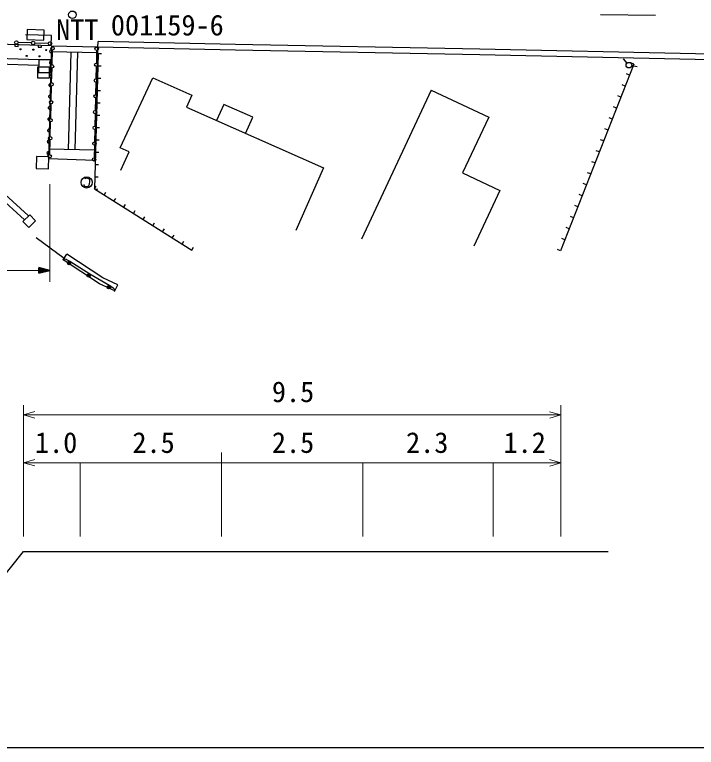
# Model space of a CAD drawing. Units: millimetres, scale not verified. Extents: x 40000 to 680000, y 20000 to 380000.
# Drawn here: x 191446 to 251690, y 205000 to 269768 of the extents above; entities that cross this region are included whole.
import ezdxf
from ezdxf.enums import TextEntityAlignment as Align

# ---------------------------------------------------------------- set-up
doc = ezdxf.new("R2010")
doc.units = ezdxf.units.MM
doc.header["$LTSCALE"] = 1000
for name, color, linetype, lineweight in [('M-BGD', 7, 'Continuous', 25), ('M-BMK-ROW', 30, 'Continuous', 25), ('M-STR-HTXT', 7, 'Continuous', 13), ('M-TTL-BAND', 7, 'Continuous', 25)]:
    doc.layers.add(name, color=color, linetype=linetype, lineweight=lineweight)
doc.styles.add('ＭＳ ゴシック', font='')
doc.styles.get('ＭＳ ゴシック').set_extended_font_data('MS Gothic')

msp = doc.modelspace()

# ---------------------------------------------------------------- linework, layer by layer
at = {"layer": 'M-BGD'}
for p, q in [((243225, 269767), (248093, 269710)), ((192559, 268467), (192520, 267573)), ((194053, 268402), (192559, 268467)), ((194014, 267508), (194053, 268402)), ((194707, 267021), (167828, 267829)), ((194710, 267921), (192418, 267990)), ((192520, 267573), (194014, 267508)), ((194683, 267022), (194710, 267921)), ((191456, 267119), (191451, 266969)), ((191451, 266969), (191751, 266960)), ((192933, 267265), (191746, 267299)), ((191751, 266960), (191755, 267110)), ((194419, 267222), (193233, 267256)), ((193523, 267056), (193519, 266907)), ((193519, 266907), (193819, 266897)), ((193819, 266897), (193823, 267047)), ((194707, 267021), (194443, 257039)), ((198792, 266889), (194706, 266977)), ((198519, 256909), (198792, 266889)), ((198805, 266902), (198815, 267402)), ((210954, 266640), (198805, 266902)), ((210965, 267139), (198815, 267402)), ((232558, 266705), (210965, 267139)), ((193573, 265772), (167818, 266525)), ((194568, 266502), (194569, 266548)), ((194577, 266466), (194568, 266502)), ((194569, 266548), (194581, 266583)), ((194595, 266433), (194577, 266466)), ((194581, 266583), (194599, 266616)), ((194627, 266403), (194595, 266433)), ((194599, 266616), (194633, 266644)), ((194656, 266385), (194627, 266403)), ((194633, 266644), (194663, 266661)), ((194690, 266372), (194656, 266385)), ((194663, 266661), (194698, 266672)), ((194693, 266500), (198779, 266412)), ((194756, 265348), (194790, 266636)), ((196208, 257828), (196436, 266462)), ((197003, 266450), (196774, 257815)), ((198812, 266331), (198498, 254356)), ((198691, 266585), (198665, 265490)), ((198812, 266331), (199112, 266323)), ((232548, 266206), (210954, 266640)), ((251593, 265815), (232548, 266206)), ((251603, 266315), (232558, 266705)), ((257102, 266205), (251603, 266315)), ((193558, 265272), (167924, 266022)), ((193573, 265770), (193566, 264663)), ((194623, 265764), (193573, 265770)), ((194542, 265504), (194543, 265550)), ((194543, 265550), (194554, 265585)), ((194554, 265585), (194573, 265618)), ((194573, 265618), (194607, 265646)), ((194607, 265646), (194637, 265663)), ((194615, 264656), (194623, 265764)), ((194637, 265663), (194671, 265674)), ((245567, 265492), (245239, 265869)), ((257092, 265705), (251593, 265815)), ((194551, 265468), (194542, 265504)), ((194568, 265435), (194551, 265468)), ((194600, 265405), (194568, 265435)), ((194629, 265387), (194600, 265405)), ((194663, 265374), (194629, 265387)), ((194714, 263759), (194748, 265048)), ((198658, 265190), (198632, 264096)), ((198783, 265243), (199083, 265235)), ((246171, 265391), (239696, 248899)), ((246171, 265391), (245892, 265501)), ((245978, 265263), (246471, 265181)), ((193566, 264663), (194615, 264656)), ((194515, 264506), (194516, 264552)), ((194525, 264470), (194515, 264506)), ((194516, 264552), (194528, 264587)), ((194542, 264437), (194525, 264470)), ((194528, 264587), (194547, 264619)), ((194574, 264407), (194542, 264437)), ((194547, 264619), (194580, 264648)), ((194603, 264388), (194574, 264407)), ((194580, 264648), (194610, 264665)), ((194637, 264376), (194603, 264388)), ((194610, 264665), (194645, 264675)), ((245790, 264421), (245511, 264530)), ((194501, 263589), (194520, 263621)), ((194520, 263621), (194554, 263650)), ((194554, 263650), (194584, 263667)), ((194584, 263667), (194619, 263677)), ((198625, 263796), (198599, 262701)), ((198755, 264154), (199055, 264146)), ((200780, 257998), (203650, 264181)), ((203650, 264181), (207105, 262649)), ((194489, 263507), (194490, 263554)), ((194498, 263472), (194489, 263507)), ((194490, 263554), (194501, 263589)), ((194515, 263438), (194498, 263472)), ((194548, 263409), (194515, 263438)), ((194576, 263390), (194548, 263409)), ((194611, 263377), (194576, 263390)), ((194672, 262170), (194706, 263459)), ((198726, 263065), (199026, 263057)), ((228253, 263099), (222087, 249921)), ((228253, 263099), (233342, 260720)), ((245409, 263451), (245130, 263560)), ((194462, 262509), (194464, 262556)), ((194472, 262474), (194462, 262509)), ((194464, 262556), (194475, 262591)), ((194489, 262440), (194472, 262474)), ((194475, 262591), (194494, 262623)), ((194521, 262411), (194489, 262440)), ((194494, 262623), (194528, 262652)), ((194550, 262392), (194521, 262411)), ((194528, 262652), (194557, 262669)), ((194584, 262379), (194550, 262392)), ((194557, 262669), (194592, 262679)), ((198592, 262401), (198566, 261307)), ((207105, 262649), (206634, 261586)), ((245028, 262481), (244749, 262590)), ((194501, 261653), (194531, 261671)), ((194531, 261671), (194566, 261681)), ((194630, 260582), (194664, 261871)), ((198698, 261976), (198998, 261969)), ((209925, 261831), (209293, 260407)), ((212484, 260696), (209925, 261831)), ((194436, 261511), (194437, 261558)), ((194446, 261476), (194436, 261511)), ((194437, 261558), (194449, 261593)), ((194463, 261442), (194446, 261476)), ((194449, 261593), (194468, 261625)), ((194495, 261413), (194463, 261442)), ((194468, 261625), (194501, 261653)), ((194524, 261394), (194495, 261413)), ((194558, 261381), (194524, 261394)), ((206634, 261586), (218748, 256213)), ((244647, 261510), (244368, 261620)), ((194410, 260513), (194411, 260559)), ((194419, 260477), (194410, 260513)), ((194411, 260559), (194422, 260594)), ((194436, 260444), (194419, 260477)), ((194422, 260594), (194441, 260627)), ((194469, 260415), (194436, 260444)), ((194441, 260627), (194475, 260655)), ((194497, 260396), (194469, 260415)), ((194475, 260655), (194505, 260672)), ((194531, 260383), (194497, 260396)), ((194505, 260672), (194539, 260683)), ((198559, 261007), (198533, 259912)), ((198669, 260888), (198969, 260880)), ((211850, 259273), (212482, 260697)), ((233342, 260720), (231036, 255778)), ((244266, 260540), (243987, 260650)), ((194588, 258993), (194622, 260282)), ((198641, 259799), (198941, 259791)), ((194383, 259515), (194384, 259561)), ((194393, 259479), (194383, 259515)), ((194384, 259561), (194396, 259596)), ((194410, 259446), (194393, 259479)), ((194396, 259596), (194415, 259629)), ((194442, 259416), (194410, 259446)), ((194415, 259629), (194449, 259657)), ((194471, 259398), (194442, 259416)), ((194449, 259657), (194478, 259674)), ((194505, 259385), (194471, 259398)), ((194478, 259674), (194513, 259685)), ((198526, 259612), (198500, 258518)), ((243886, 259570), (243606, 259680)), ((194357, 258517), (194358, 258563)), ((194366, 258481), (194357, 258517)), ((194358, 258563), (194370, 258598)), ((194384, 258448), (194366, 258481)), ((194370, 258598), (194388, 258631)), ((194416, 258418), (194384, 258448)), ((194388, 258631), (194422, 258659)), ((194422, 258659), (194452, 258676)), ((194452, 258676), (194487, 258686)), ((194546, 257405), (194580, 258693)), ((198612, 258710), (198912, 258703)), ((243505, 258600), (243225, 258710)), ((194445, 258399), (194416, 258418)), ((194479, 258387), (194445, 258399)), ((198543, 257777), (194465, 257865)), ((198493, 258218), (198467, 257123)), ((201567, 257638), (200780, 257998)), ((193390, 257243), (193360, 256158)), ((194465, 257214), (193390, 257243)), ((194330, 257518), (194332, 257565)), ((194340, 257483), (194330, 257518)), ((194332, 257565), (194343, 257600)), ((194357, 257449), (194340, 257483)), ((194343, 257600), (194362, 257632)), ((194389, 257420), (194357, 257449)), ((194362, 257632), (194396, 257661)), ((194418, 257401), (194389, 257420)), ((194396, 257661), (194425, 257678)), ((194452, 257388), (194418, 257401)), ((194425, 257678), (194460, 257688)), ((194436, 256130), (194465, 257214)), ((198584, 257622), (198884, 257614)), ((200838, 256015), (201567, 257638)), ((243124, 257630), (242845, 257740)), ((194443, 257039), (198519, 256909)), ((198555, 256533), (198855, 256525)), ((242743, 256660), (242464, 256769)), ((193360, 256158), (194436, 256130)), ((218748, 256213), (216299, 250691)), ((192316, 251643), (188304, 255261)), ((192651, 252014), (188639, 255632)), ((197668, 255270), (197647, 255238)), ((197708, 255296), (197668, 255270)), ((197749, 255312), (197708, 255296)), ((197821, 255307), (197749, 255312)), ((197915, 255290), (197821, 255307)), ((198000, 255255), (197915, 255290)), ((198062, 255191), (198000, 255255)), ((198088, 255122), (198062, 255191)), ((198527, 255444), (198827, 255436)), ((231036, 255778), (234327, 254236)), ((242362, 255690), (242083, 255799)), ((197552, 254745), (197564, 254695)), ((197564, 254695), (197592, 254654)), ((197592, 254654), (197634, 254619)), ((197634, 254619), (197688, 254594)), ((197688, 254594), (197784, 254577)), ((197784, 254577), (197863, 254578)), ((197863, 254578), (197951, 254619)), ((197951, 254619), (198010, 254679)), ((198010, 254679), (198047, 254774)), ((198047, 254774), (198090, 255016)), ((198090, 255016), (198088, 255122)), ((198498, 254356), (198658, 254610)), ((241981, 254720), (241702, 254829)), ((198498, 254356), (198798, 254348)), ((198498, 254356), (207096, 248949)), ((199358, 253815), (199518, 254069)), ((234327, 254236), (232025, 249291)), ((200218, 253274), (200378, 253528)), ((241600, 253749), (241321, 253859)), ((201078, 252734), (201237, 252988)), ((241219, 252779), (240940, 252889)), ((192169, 251477), (192781, 252073)), ((192781, 252073), (193300, 251540)), ((201937, 252193), (202097, 252447)), ((192689, 250944), (192169, 251477)), ((193300, 251540), (192689, 250944)), ((202797, 251652), (202957, 251906)), ((203657, 251112), (203817, 251366)), ((240839, 251809), (240559, 251919)), ((204517, 250571), (204676, 250825)), ((240458, 250839), (240178, 250949)), ((195810, 248224), (193360, 250051)), ((205376, 250030), (205536, 250284)), ((206236, 249490), (206396, 249744)), ((240077, 249869), (239798, 249979)), ((207096, 248949), (207256, 249203)), ((239696, 248899), (239417, 249008)), ((195693, 248053), (195722, 248090)), ((195722, 248090), (195762, 248125)), ((195731, 248098), (196060, 248599)), ((198951, 245983), (195731, 248098)), ((195762, 248125), (195812, 248152)), ((195812, 248152), (195854, 248164)), ((195854, 248164), (195905, 248170)), ((195905, 248170), (195956, 248164)), ((195956, 248164), (195999, 248150)), ((195999, 248150), (196038, 248130)), ((196038, 248130), (196249, 247996)), ((199245, 246508), (196060, 248599)), ((196333, 247942), (196249, 247996)), ((198101, 246815), (196333, 247942)), ((194569, 247160), (193569, 247410)), ((193569, 247410), (193569, 246910)), ((193569, 246910), (194569, 247160)), ((193594, 246947), (193594, 247372)), ((193594, 247372), (194464, 247160)), ((194467, 247160), (193594, 246947)), ((193632, 246985), (193632, 247335)), ((193632, 247335), (194364, 247160)), ((194364, 247160), (193632, 246985)), ((193669, 247022), (193669, 247297)), ((193669, 247297), (194264, 247160)), ((194264, 247160), (193669, 247022)), ((193707, 247060), (193707, 247260)), ((193707, 247260), (194162, 247160)), ((194162, 247160), (193707, 247060)), ((193744, 247097), (193744, 247222)), ((193744, 247222), (194062, 247160)), ((194062, 247160), (193744, 247097)), ((193782, 247135), (193782, 247185)), ((193782, 247185), (193959, 247160)), ((193782, 247160), (193959, 247160)), ((193959, 247160), (193782, 247135)), ((199846, 245803), (198101, 246815)), ((200552, 245889), (199245, 246508)), ((200295, 245347), (198951, 245983)), ((199932, 245753), (199846, 245803)), ((199932, 245753), (200148, 245628)), ((200148, 245628), (200189, 245598)), ((200189, 245598), (200222, 245565)), ((200222, 245565), (200248, 245521)), ((200248, 245521), (200266, 245476)), ((200266, 245476), (200273, 245424)), ((200295, 245347), (200552, 245889)), ((200257, 245325), (200239, 245286)), ((200272, 245375), (200257, 245325)), ((200273, 245424), (200272, 245375)), ((184628, 212852), (192228, 222307)), ((192228, 222307), (225588, 222307)), ((225588, 222307), (239728, 222307)), ((239728, 222307), (243897, 222310))]:
    msp.add_line(p, q, dxfattribs=at)
for centre, radius in [((196552, 269754), 335), ((191596, 267304), 149), ((193083, 267261), 149), ((194569, 267218), 149), ((194794, 266786), 149), ((198695, 266734), 149), ((191964, 266703), 49.8), ((193095, 266669), 49.8), ((194226, 266635), 49.8), ((192513, 266121), 49.8), ((193643, 266087), 49.8), ((245731, 265303), 249), ((194752, 265198), 149), ((198662, 265340), 149), ((194710, 263609), 149), ((198629, 263946), 149), ((198596, 262551), 149), ((194668, 262021), 149), ((198563, 261157), 149), ((194626, 260432), 149), ((198530, 259762), 149), ((194584, 258843), 149), ((198496, 258368), 149), ((194542, 257255), 149), ((198463, 256973), 149), ((197810, 254941), 498), ((196253, 247816), 149), ((196253, 247816), 132), ((196253, 247816), 115), ((196253, 247816), 96.7), ((196253, 247816), 79.5), ((196253, 247816), 58.5), ((196253, 247816), 40.5), ((196253, 247816), 23.2), ((196253, 247816), 4.5), ((197987, 246711), 149), ((197987, 246711), 132), ((197987, 246711), 115), ((197987, 246711), 96.7), ((197987, 246711), 79.5), ((197987, 246711), 58.5), ((197987, 246711), 40.5), ((197987, 246711), 23.2), ((197987, 246711), 4.5), ((199771, 245674), 149), ((199771, 245674), 132), ((199771, 245674), 115), ((199771, 245674), 96.7), ((199771, 245674), 79.5), ((199771, 245674), 58.5), ((199771, 245674), 40.5), ((199771, 245674), 23.2), ((199771, 245674), 4.5)]:
    msp.add_circle(centre, radius, dxfattribs=at)
at = {"layer": 'M-BMK-ROW'}
msp.add_lwpolyline([(193486, 264160), (193486, 265160), (194486, 265160), (194486, 264160)], close=True, dxfattribs=at)
at = {"layer": 'M-STR-HTXT'}
for p, q in [((194569, 254783), (194569, 246160)), ((194569, 247160), (126832, 247160)), ((192228, 223633), (192228, 235235)), ((239728, 223633), (239728, 235235)), ((192228, 234385), (193225, 234677)), ((238725, 234665), (239728, 234385)), ((193230, 234105), (192228, 234385)), ((192228, 234385), (239728, 234385)), ((239728, 234385), (238730, 234092)), ((209728, 223633), (209728, 231051)), ((192228, 230152), (193225, 230445)), ((192228, 230152), (195388, 230152)), ((193230, 229872), (192228, 230152)), ((195388, 230152), (209670, 230152)), ((197228, 223633), (197228, 230152)), ((209670, 230152), (223162, 230152)), ((222228, 223633), (222228, 230152)), ((223162, 230152), (239728, 230152)), ((233728, 223633), (233728, 230152)), ((238725, 230432), (239728, 230152)), ((239728, 230152), (238730, 229860))]:
    msp.add_line(p, q, dxfattribs=at)
at = {"layer": 'M-TTL-BAND'}
msp.add_line((40000, 205000), (579000, 205000), dxfattribs=at)

# ---------------------------------------------------------------- texts
at = {"layer": 'M-BGD', "style": 'ＭＳ ゴシック'}
for s, p in [('001159-6', (199949, 267377)), ('NTT', (195111, 266968))]:
    msp.add_text(s, height=1833, dxfattribs=at).set_placement(p, align=Align.BOTTOM_LEFT)
at = {"layer": 'M-STR-HTXT', "style": 'ＭＳ ゴシック'}
for s, p in [('9.5', (214178, 234966)), ('1.0', (193243, 230477)), ('2.5', (201855, 230477)), ('2.5', (214178, 230477)), ('2.3', (226037, 230477)), ('1.2', (234649, 230477))]:
    msp.add_text(s, height=1833, dxfattribs=at).set_placement(p, align=Align.BOTTOM_LEFT)

doc.saveas('drawing.dxf')
